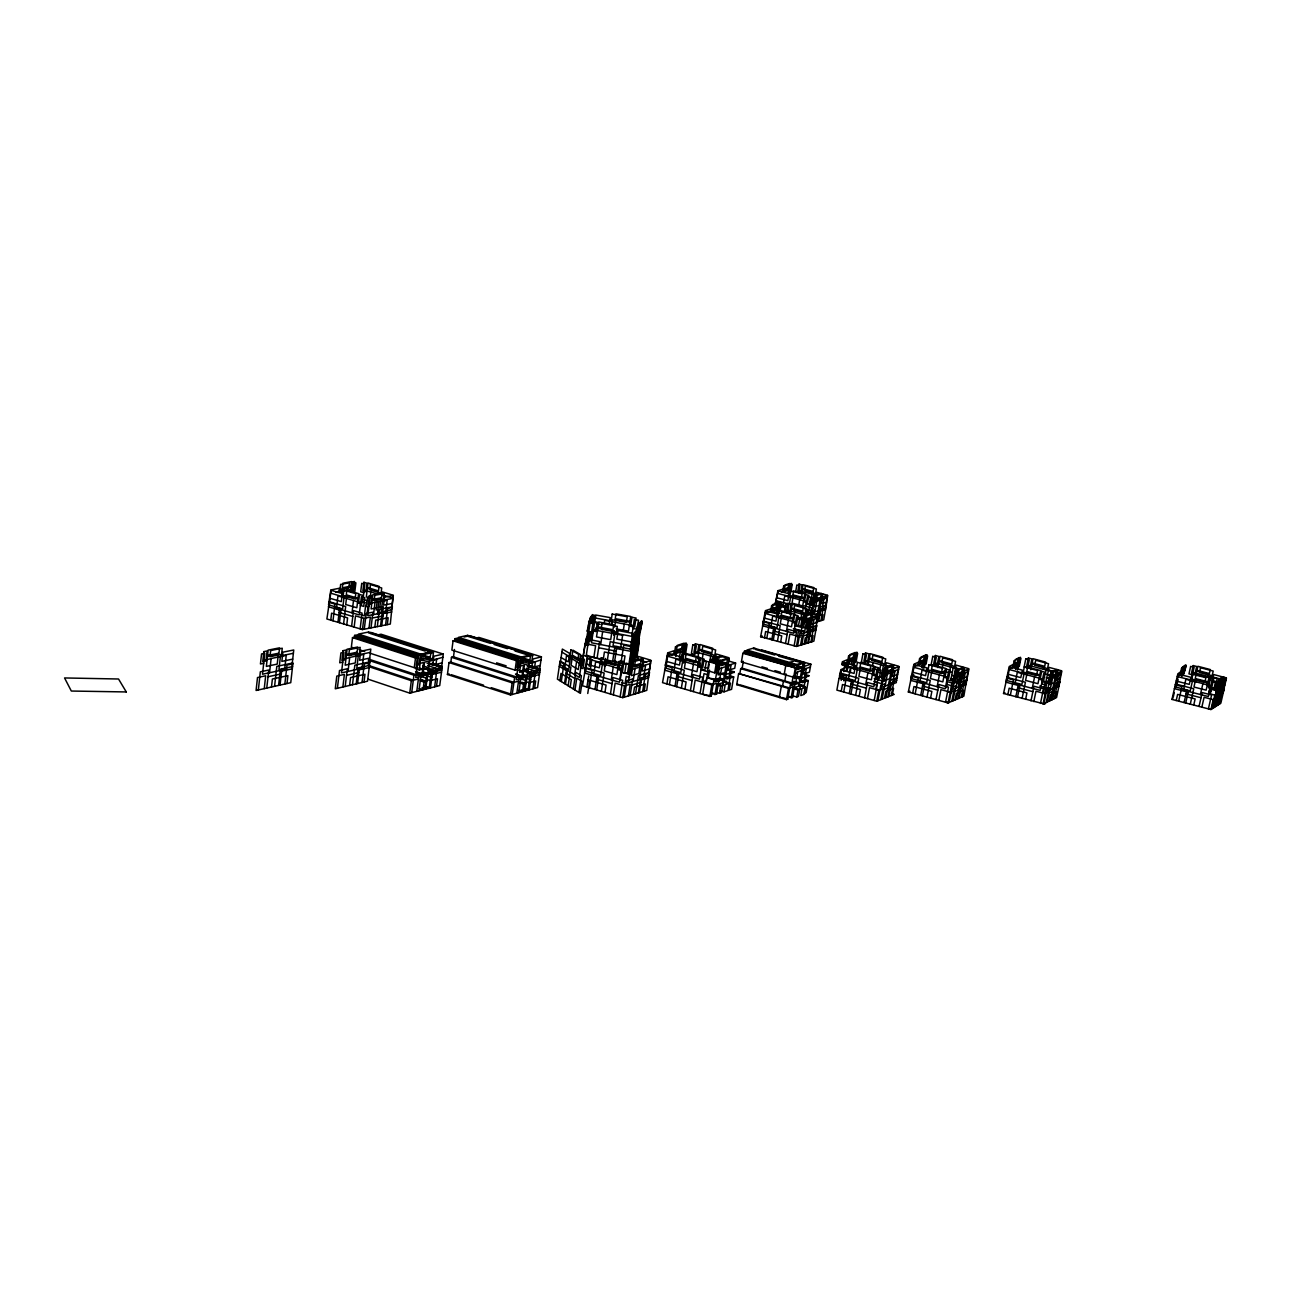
<?xml version="1.0" encoding="UTF-8"?>
<svg xmlns="http://www.w3.org/2000/svg" width="1291" height="1291" viewBox="0 0 1291 1291"><rect width="100%" height="100%" fill="white"/><g stroke="black" fill="none" stroke-linecap="round" stroke-linejoin="round"><path stroke-width="1.5" d="M258.361 689.959L260.33 671.82L268.754 670.029L266.769 688.071M264.252 688.636L265.672 675.774L257.49 677.549L256.086 690.475L290.749 682.681L292.976 662.945L276.807 666.366L274.58 686.312M269.545 672.789L271.126 658.523L286.215 655.408L284.633 669.545L262.509 674.225L264.8 653.278L261.54 653.94L260.443 663.994L263.703 663.316M271.497 687.006L272.385 679.018L287.893 675.613L287.005 683.536M278.598 685.408L280.163 671.433L292.315 668.819M280.05 685.085L281.874 668.883M284.859 684.004L286.989 665.075L292.879 663.816M291.863 666.737L293.751 649.986L282.89 652.181L281.858 661.379L292.718 659.12M329.479 601.493L326.881 618.986L362.464 629.556L390.318 624.037L393.174 595.216L382.346 591.907L381.991 594.764L392.819 598.088M329.286 605.027L331.012 590.294L342.293 593.553L341.34 601.606L330.06 598.314M330.77 620.132L331.593 613.177L347.586 617.905L346.763 624.892M332.997 620.793L334.95 604.172L329.399 602.251M338.936 591.73L339.355 588.26L330.835 589.955L328.543 604.817L342.648 608.949L344.051 597.071L330.674 593.182M340.517 591.423L335.612 591.827M337.952 622.278L339.63 608.061M339.452 622.714L340.905 610.465L328.317 606.77M343.584 623.94L345.665 606.512L328.915 601.606M337.387 688.297L339.501 670.513L347.327 668.754L345.197 686.457M350.523 589.567L351.475 581.563L342.873 583.242L342.228 588.696L350.829 586.985M342.873 687.006L344.374 674.386L336.79 676.113L335.273 688.797L367.515 681.196L369.888 661.831L354.847 665.172L352.475 684.746M352.023 612.886L353.508 600.428M351.604 626.329L353.492 610.611L362.061 613.112L360.157 628.878M348.021 671.465L349.716 657.458L363.755 654.424L362.061 668.302L341.469 672.869L343.939 652.326L340.905 652.956L339.727 662.816L342.761 662.154M417.477 663.961L423.577 662.541L421.834 676.016L415.734 677.501L418.332 657.345L355.396 637.044L352.508 637.625L351.362 647.13L355.17 648.372M354.154 627.087L355.509 615.888L363.82 618.341L370.372 617.082L369 628.265M420.35 655.102L417.558 655.731L416.315 665.414L419.107 664.768L420.35 655.102L357.462 634.865L354.589 635.43L354.363 637.254L417.316 657.571M349.603 685.424L350.555 677.581L364.982 674.257L364.03 682.019M363.174 597.798L364.82 584.242L361.738 583.306L360.705 591.778L363.788 592.73M363.82 618.341L362.464 629.556L360.867 629.088M365.692 604.93L364.369 615.855L360.625 614.677M356.219 683.859L357.881 670.142L369.194 667.576M357.575 683.536L359.511 667.641M364.272 629.201L366.192 613.451L372.938 612.192L371.017 627.862M366.999 614.677L367.935 606.98M369.048 597.572L369.258 595.909L371.953 595.49L370.888 604.22L368.306 604.688L369.371 595.942M364.11 590.068L370.872 592.133L370.162 597.975L366.354 596.797L368.032 582.983L379.07 586.34L378.392 591.762L367.37 588.389M362.029 682.487L364.304 663.897L369.791 662.686M429.903 658.265L431.162 652.068L368.548 632.041L368.435 632.945L370.92 632.445L433.469 652.439L432.695 658.329L422.673 660.637L423.19 654.618L433.469 652.439M373.535 614.629L375.052 602.219L387.187 600.025L385.654 612.321L367.87 615.629L369.984 597.41L367.483 597.911L366.418 606.625L369.032 606.141M368.79 665.543L370.807 649.099L360.705 651.261L359.608 660.282L369.71 658.055M378.118 607.69L378.747 601.558L377.069 601.977L376.084 610.03L378.005 609.594L377.472 613.919L382.459 612.805L383.233 606.56L378.005 607.658M374.826 627.103L375.681 620.164L388.155 617.744L387.3 624.634M377.311 626.619L379.441 609.271L392.464 606.851M380.538 625.974L382.039 613.806L391.819 611.95M381.716 625.732L383.459 611.644M385.573 624.973L387.623 608.497L391.657 607.383M391.496 610.127L393.319 595.538L384.573 597.104L383.572 605.092L392.319 603.494M367.951 679.147L409.731 693.138L411.329 680.696L418.397 678.969M370.42 653.343L414.266 667.657L415.508 657.99L418.332 657.345M411.7 692.638L413.943 675.193L421.221 673.45L418.962 690.798M420.64 659.427L421.06 654.214L430.92 651.987L430.791 652.907M415.476 668.706L419.285 669.948L421.302 654.295L431.162 652.068M416.799 691.347L418.897 675.064L426.966 673.127L424.852 689.329M418.978 674.628L422.77 675.871L424.545 662.138L436.665 659.33L436.003 664.316L432.227 663.106M421.076 679.55L426.74 681.422L424.061 682.084L423.061 689.765L419.285 688.523M422.77 675.871L434.873 672.95L435.503 668.173L428.241 669.9L425.74 689.104L421.963 687.845M419.285 669.948L428.677 667.721L430.032 657.28L422.447 654.844M431.63 660.508L442.878 657.264M441.506 672.208L430.984 674.757L429.225 688.216L425.449 686.973M427.063 663.251L432.727 665.091L433.889 656.231L443.297 654.085L441.167 670.223L435.519 668.399M432.517 672.304L430.484 687.909L424.836 686.037M434.631 686.86L437.036 668.625L442.135 667.415L428.967 663.154M436.487 686.392L437.488 678.776L430.226 680.567L426.45 679.324M434.728 664.139L442.248 666.576L439.731 685.569L409.731 693.138M528.89 665.462L540.235 669.028L537.556 687.554L510.461 694.961L447.428 674.483L449.01 662.557L450.833 662.138L513.931 682.374M518.046 666.543L523.565 665.139L521.693 678.275L516.19 679.728L518.966 660.088L455.691 640.239L453.076 640.82L451.85 650.083L515.093 670.142L517.626 669.496M450.833 662.138L451.479 657.313L453.48 656.845L516.578 676.984M520.838 657.91L518.304 658.523L516.981 667.963L519.498 667.318L520.838 657.91L457.595 638.109L454.997 638.69L454.755 640.449L518.062 660.314M453.48 656.845L454.464 649.486M521.709 658.588L529.762 660.863L530.601 654.924L467.665 635.35L467.536 636.221L490.338 643.321M510.461 694.961L512.172 682.842L518.546 681.164M515.093 670.142L516.416 660.718L518.966 660.088M518.788 692.686L521.193 675.774L514.625 677.485L512.22 694.477L491.242 687.667M467.665 635.35L458.483 637.351L521.709 657.119L519.547 672.369L528.019 670.19L529.471 660.008L520.741 662.041L521.451 657.038L530.601 654.924M516.836 693.219L519.079 677.355L526.357 675.451L524.098 691.234M522.774 661.541L523.355 657.426L532.667 655.279L531.844 661.024L522.79 663.284L523.033 661.621L520.741 662.041M518.724 676.92L522.532 678.13L524.436 664.752L535.378 661.993L534.668 666.85L530.875 665.672M522.177 682.326L525.986 683.536L523.565 684.182L522.5 691.669L518.692 690.443M522.532 678.13L533.473 675.258L534.135 670.61L527.583 672.304L524.904 691.008L521.112 689.797M530.214 655.731L530.343 654.844M530.827 663.138L541.01 659.959M539.428 674.531L529.939 677.033L528.051 690.152L524.259 688.942M527.922 666.414L531.714 667.608L532.957 658.991L541.445 656.861L539.17 672.595L535.394 671.401M531.376 674.644L529.197 689.846L525.405 688.619M532.941 688.813L535.507 671.046L540.106 669.851L526.873 665.688M534.619 688.361L535.684 680.938L529.116 682.697L525.324 681.487M560.068 664.558L562.343 649.066L569.621 653.359L568.363 661.847L561.101 657.506M559.907 680.696L560.972 673.386L571.3 679.679L570.202 687.054M561.327 681.567L563.909 664.074L559.971 661.702M564.522 683.536L566.733 668.577M565.474 684.133L567.394 671.223L559.293 666.317M568.153 685.779L570.88 667.382L560.084 660.911L557.405 679.147L580.401 693.364L582.193 681.454L576.77 678.162L574.995 690.023M574.656 674.677L576.609 661.525L566.539 655.554L564.619 668.609L579.352 677.436L582.241 658.152L584.403 659.427L583.016 668.673L580.853 667.382M573.333 688.991L575.818 672.369L581.402 675.726L578.901 692.428M633.058 681.47L635.091 668.464L645.532 665.543L643.499 678.437L628.184 682.826L631.154 663.752L628.911 664.365L583.29 655.521L585.065 643.676L586.743 641.256L586.146 645.177M593.021 632.735L587.195 631.121L589.229 621.003L588.518 625.732M588.938 625.102L589.906 618.663L586.356 640.175L591.036 632.509M586.517 645.355L587.97 635.753L586.243 638.222L583.29 655.521M587.776 638.157L590.197 622.73L588.567 621.923M586.211 656.086L589.826 631.622M591.617 622.44L594.328 618.115M588.454 645.016L589.003 641.369M589.454 638.383L592.311 632.251L590.939 641.32M592.036 621.859L592.94 614.677L590.584 617.937L589.842 622.891L591.633 620.39M585.678 667.382L582.467 685.763L622.746 697.64L646.759 690.378L650.68 660.169L638.319 656.425L637.754 660.04L632.784 658.539L632.057 663.267M590.439 633.381L589.309 640.933L590.729 638.851M587.502 655.295L584.694 670.9L600.654 675.548L602.558 663.09L587.405 658.717M592.327 623.924L592.795 620.761L591.133 623.117L592.504 614.597L590.197 617.808L589.471 622.698L591.665 619.599M585.533 671.142L587.857 655.683L600.638 659.346M590.277 639.497L591.423 631.961L589.842 634.236M593.198 621.455L591.778 630.718L595.958 631.525L597.394 622.262L593.166 621.487L592.924 623.214M593.521 623.456L594.78 615.097L592.585 618.179M594.602 623.408L595.861 615.065L610.191 617.614L609.158 624.392M589.245 666.301L590.649 657.054M586.872 687.054L588.761 675.903M590.39 668.851L591.778 659.62L589.6 658.362M587.76 693.493L589.551 681.616L588.05 680.696M589.374 687.796L592.02 670.352L585.565 668.189M593.828 657.571L595.619 645.726L585.065 643.676M597.087 658.2L599.621 641.562L588.712 639.448M600.67 644.612L602.671 631.428M604.188 623.505L604.672 620.358L633.365 625.651M594.99 689.459L597.249 674.564M601.041 657.652L599.347 667.802L586.598 664.107M596.684 689.959L598.637 677.113L584.387 672.95M602.219 657.748L601.638 661.508L615.145 665.381L615.807 661.073M603.284 659.394L604.414 652.003L625.005 655.989L623.86 663.396M604.059 665.688L604.462 663.09M605.527 658.458L605.011 661.75L618.26 665.559M601.364 691.347L604.156 673.047L585.194 667.544M605.544 665.672L606.012 662.573L600.718 664.284M611.789 625.07L612.386 621.1L595.409 618.066M607.351 660.185L610.175 641.692L631.783 645.855L635.817 641.111L632.961 659.427M614.677 627.039L615.936 618.792L629.976 621.294M613.661 635.188L614.355 630.686M604.963 692.396L606.076 685.069L587.97 679.76M612.66 661.218L614.661 648.211L630.928 651.358L633.978 647.727L631.961 660.637M611.256 679.873L613.257 666.818L595.635 661.75L593.666 674.757L619.422 682.181L622.375 663.09L628.911 664.365L637.383 654.021M614.597 661.589L616.904 646.501M610.449 694.009L612.983 677.517L622.698 680.341L620.132 696.882M613.338 694.865L615.161 683.117L624.57 685.86L630.218 684.214L628.394 695.93M623.343 630.218L624.328 623.86M618.922 661.363L616.872 674.596L604.269 670.949L605.786 660.992L618.421 664.623M620.003 662.251L618.825 669.819L622.569 670.9L623.989 661.718L620.245 660.653M620.987 662.832L623.731 645.145L631.654 646.678L633.155 644.919L630.395 662.541M620.148 680.341L621.439 671.933L630.089 674.596L631.299 666.785M629.734 672.885L624.715 673.305L626.135 664.155M622.746 697.64L624.57 685.86M630.298 649.083L632.735 633.365L618.147 630.573L616.84 639.126L631.396 641.934M627.491 673.515L631.783 645.855M631.444 649.05L633.881 633.348L636.592 630.234M624.311 697.172L626.877 680.647L632.703 678.969L630.121 695.413M629.863 663.203L631.009 655.812L634.849 651.197L633.72 658.507M630.621 662.235L632.864 661.621L630.492 662.186L629.201 671.401L631.428 670.771L632.864 661.621L631.493 669.577L630.056 669.964L631.154 663.752M631.606 661.073L633.946 646.081M636.721 643.741L638.755 630.75L635.075 635.011L633.026 648.13L638.416 641.692L642.111 621.923L639.949 631.832M634.849 657.103L637.415 640.707L639.4 638.351L636.85 654.666M635.462 656.361L637.286 644.709L639.19 642.418L636.818 657.813L633.074 656.683M635.462 659.346L646.678 662.089M633.397 694.413L634.543 687.135L645.29 683.956L644.161 691.169M635.543 693.767L638.399 675.596L649.599 672.369M638.335 692.928L640.336 680.179L648.76 677.727M639.335 692.621L641.659 677.84M642.66 691.621L645.387 674.338L649.486 673.16L648.663 672.918M648.582 675.839L651.003 660.54L643.483 662.638L642.16 671.013L649.68 668.883M665.817 664.687L662.525 682.649L709.856 696.43L711.276 695.962L713.971 679.792L719.232 678.162L716.537 694.251L711.389 693.67M665.688 668.367L668.109 653.246L680.857 656.829L679.518 665.091L666.802 661.492M666.914 683.923L668.06 676.791L686.118 681.955L684.956 689.12M673.692 654.263L674.257 650.696L667.705 652.875L665.252 665.623L672.175 667.592L669.432 684.633M674.886 653.859L667.237 655.844M675.806 656.474L676.855 649.986L683.133 647.888M675.015 686.247L677.372 671.691M676.71 686.731L678.743 674.176L664.542 670.126M683.665 663.074L684.149 660.04L682.745 660.524M681.374 688.087L684.295 670.207L665.381 664.849M693.412 664.123L691.314 676.871L673.805 671.885L675.855 659.185L701.529 666.576M690.427 690.685L693.057 674.564L702.756 677.323L700.077 693.477M693.315 691.524L695.204 680.034L711.777 684.908L716.892 683.294L714.972 694.768M699.835 665.866L700.255 663.316L697.027 662.348M702.336 658.491L703.111 653.843L715.682 657.555L716.263 654.021L728.624 657.652M716.408 662.719L711.002 661.121L708.953 661.718L707.484 670.658L714.681 672.821L716.715 672.191M711.276 695.962L702.675 694.219L704.579 682.713L706.016 682.277L706.774 677.63L715.521 679.308M709.179 664.139L708.452 668.512L704.757 667.415M719.781 661.17L717.764 661.767L716.263 670.739L718.28 670.126L719.781 661.17L712.584 659.023L710.55 659.62L710.276 661.331L717.473 663.477M708.339 677.146L709.517 670.045M712.858 660.121L713.487 656.264L719.313 657.99M709.856 696.43L711.777 684.908M714.681 672.821L716.166 663.864L718.199 663.251L717.183 669.384L725.929 666.576M716.989 670.513L715.085 681.922L728.947 677.646L731.061 665.026L727.414 666.124L725.494 677.63L727.317 677.049L726.978 679.05L733.691 676.936L731.594 689.346L729.237 690.104L730.432 683.036L726.075 684.44L726.559 681.519L723.008 680.438M726.236 664.736L728.318 664.107L729.237 658.636L721.992 660.782L721.185 665.607L726.688 663.961L727.624 658.313L720.507 660.411L718.086 674.919L724.88 672.821L726.494 663.138L721.136 661.557M715.908 679.534L719.49 680.615L721.621 667.883M715.94 692.202L719.507 693.283L720.701 686.15L725.171 684.73L723.977 691.831L720.41 690.75M723.977 691.831L727.898 690.556L730.738 673.628L734.127 671.853L724.429 674.854L721.443 692.654L719.507 693.283M735.612 663.058L728.802 665.123L727.914 670.368L734.724 668.286L735.612 663.058L728.495 660.96M787.558 696.93L792.545 697.511L795.321 681.809L790.56 683.439L787.784 699.189L786.493 699.641L736.725 684.65L738.613 673.547L789.753 687.974M795.127 675.274L795.498 676.694L793.658 677.307L741.421 661.912L742.874 653.294L744.778 652.73L787.542 665.204L785.703 665.801L784.17 674.515L786.025 673.902L784.815 680.841L783.395 681.309L782.604 685.844L781.313 686.279L779.344 697.495L780.635 697.043L739.904 684.779M739.937 673.127L740.695 668.641L742.164 668.189L795.514 684.133L797.693 671.788L801.582 670.513M744.374 651.293L794.368 665.849L796.192 665.268L746.279 650.729L744.374 651.293L744.1 652.939L796.386 668.189L742.874 653.294M742.164 668.189L743.326 661.347L741.421 661.912M801.905 668.706L803.793 668.092L804.745 662.767L753.637 648.066L753.492 648.873L755.138 648.389M817.655 618.066L811.168 619.89L809.279 630.508L816.138 628.507L816.638 625.651L813.879 641.127L796.466 646.42L760.609 636.737L763.626 620.987M763.546 624.182L765.821 610.933L777.198 613.935L775.939 621.165L764.579 618.147M764.53 637.786L765.611 631.541L781.749 635.866L780.652 642.143M770.017 612.095L770.549 608.965L765.418 610.627L762.803 623.989L777.021 627.781L778.876 617.098L765.369 613.532M766.773 638.399L769.355 623.44L763.514 621.681M775.084 605.059L776.165 600.557M771.776 639.739L773.987 626.974M776.391 613.483L778.247 602.752L773.051 604.398L772.066 611.434L779.796 613.467M783.04 591.94L782.249 591.698M784.073 591.617L784.573 588.777L789.204 587.373M777.456 641.288L780.184 625.602L763.288 621.1M788.107 593.682L789.882 583.484L785.025 584.936L784.202 589.616L789.075 588.131M785.364 609.901L784.928 612.354L780.167 611.111L781.604 602.832L776.052 601.203M788.575 598.04L790.85 584.952L792.206 584.549L790.947 591.827L789.592 592.246M789.366 604.172L790.657 596.765L777.827 593.44M786.429 631.364L788.381 620.18L772.696 616.033L770.775 627.184L793.691 633.236L796.563 616.888L799.904 617.76L798.532 625.602L795.191 624.715M790.77 611.321L791.254 608.545M790.302 614.694L792.158 603.994L803.454 607.093L802.599 611.982L791.318 608.868M785.525 643.467L787.994 629.33L796.644 631.622L794.143 645.79M795.595 592.246L796.854 584.968L799.871 585.775L798.596 593.053M788.107 644.161L789.866 634.091L798.241 636.334L802.324 635.124L800.549 645.177M794.207 615.775L794.853 612.128M786.881 665.43L787.187 663.768L789.011 663.171M798.774 604.882L799.694 599.637M801.856 591.536L803.067 584.694L813.814 587.583L812.991 592.23L802.244 589.341M794.998 632.558L795.546 629.475L802.647 631.477M786.493 699.641L788.478 688.41L793.094 686.828L791.125 698.011M798.613 630.331L797.531 636.495L800.21 637.254M800.727 619.422L802.195 611.03L791.448 608.077M804.696 597.555L805.6 592.408L799 590.762M796.466 646.42L798.241 636.334M797.596 646.065L800.097 631.912L804.309 630.702L801.808 644.79M794.368 665.849L794.062 667.512L789.35 665.736M803.244 617.663L803.389 616.146L805.116 615.726L803.728 623.569L802.114 624.021L803.502 616.178L805.116 615.726M803.147 663.267L796.014 661.202L796.16 660.379L789.689 662.444M806.407 621.875L802.76 622.843L804.164 614.129L806.213 614.694M803.131 617.647L800.936 633.849L812.023 630.67L813.992 619.599L806.423 621.729L804.454 632.88M793.658 677.307L795.208 668.577M794.643 673.999L797.66 671.949M804.745 662.767L798.177 664.881L797.354 669.593L802.324 667.963L803.309 662.444L796.854 664.526L794.352 678.663L800.501 676.597L802.179 667.157L796.837 665.607M805.406 619.26L806.665 612.128L817.736 615.178L816.461 622.327M808.489 613.612L810.732 600.896L813.185 601.574M811.2 599.314L812.604 591.343L802.373 588.583M807.876 626.587L808.86 621.116L807.779 621.487L806.504 628.717L807.65 628.314L806.956 632.203L809.925 631.121L810.926 625.506L807.763 626.571M804.18 644.08L805.294 637.819L813.088 635.495L811.991 641.708M810.135 614.629L810.813 610.756L814.766 609.691L813.879 614.677L820.14 612.951M805.745 643.596L808.505 628.007L816.638 625.651M813.33 602.155L814.234 597.055L811.587 612.612L821.996 609.82L823.868 599.298L813.443 602.187M791.577 695.462L796.757 697.011L797.983 690.056L802.018 688.652L800.791 695.575L804.341 694.316L805.568 687.409L804.051 686.957L805.762 677.355L808.828 675.613L805.358 674.596M794.288 687.667L798.726 686.134L800.065 678.582L808.828 675.613M805.568 687.409L802.841 688.361L803.357 685.505L800.242 686.586L798.516 696.382L796.757 697.011M807.763 642.983L809.699 632.041L815.815 630.25M808.489 642.773L810.748 630.073M814.895 611.773L816.783 601.17M810.909 642.03L813.556 627.2L815.783 626.135M795.498 676.694L793.19 676.016L791.512 685.505L804.051 681.277L806.246 668.964L802.937 670.061M816.412 620.051L818.704 607.206L826.337 605.14L823.706 619.858L816.057 622.036M815.767 628.604L818.107 615.484L812.652 617.001L811.377 624.199L816.832 622.633M817.961 621.504L819.817 611.079L825.562 609.513M810.877 664.187L809.457 672.143L803.292 674.192L804.713 666.188L810.877 664.187L761.561 649.906M818.639 621.294L820.802 609.239M804.793 679.534L808.327 680.583L806.165 692.67L804.035 693.428L805.261 686.538L804.051 686.957M820.915 620.648L823.432 606.544L825.53 605.608M821.931 620.374L822.98 614.468L817.122 616.097M826.692 599.089L826.337 605.14M826.95 597.636L827.386 595.183L816.864 592.359L816.332 595.312L805.6 592.408M825.514 607.948L827.757 595.458L822.625 596.797L821.399 603.639L826.53 602.268M844.104 676L839.037 678.195L836.875 690.12L876.767 701.207L894.211 694.38L891.355 693.541M840.215 676.516L841.409 669.981L854.061 673.434L855.513 665.575L842.845 662.138L842.329 664.962L857.337 669.045L855.207 680.631L839.392 676.29L840.925 669.609L846.041 667.431L847.461 659.653L842.345 661.767L841.829 664.591L847.897 662.057L846.363 670.416M841.216 680.389L842.184 675.08M841.232 691.33L842.474 684.553L860.419 689.507L859.16 696.317M844.346 678.033L843.846 680.809L845.702 679.986L846.218 677.226L843.668 678.34M843.717 692.024L846.686 675.806L839.812 673.918M851.302 664.833L852.028 660.863M852.738 665.978L855.223 652.455L850.059 654.569L849.075 659.911L854.255 657.748M849.284 693.574L851.834 679.712M850.963 694.042L853.157 682.084L839.037 678.195M855.61 695.333L858.741 678.308L840.296 673.031M868.052 665.252L870.199 653.666L882.786 657.216L881.785 662.509L869.214 658.959M864.599 697.818L867.439 682.487L877.073 685.118L874.185 700.497M872.409 666.495L873.136 662.541M867.471 698.625L869.505 687.7L878.832 690.265L882.915 688.7L880.865 699.609M876.767 701.207L878.832 690.265M881.382 676.274L883.528 664.881L894.615 668.044M877.912 700.771L880.785 685.408L885.013 683.827L882.124 699.109M886.062 697.576L889.257 680.647L897.39 677.614L896.567 677.372L898.681 666.237L886.336 662.751L881.575 687.425L892.662 683.278L894.937 671.288L883.802 675.5L884.9 669.69L883.27 670.271L881.672 678.776L883.302 678.178M886.239 667.705L884.642 676.21L883.028 676.807L884.625 668.27L886.239 667.705L884.625 668.27L884.319 669.9M885.093 686.15L887.369 674.047M884.513 698.173L885.787 691.395L893.582 688.393L892.307 695.123M888.079 696.769L890.322 684.908L896.438 682.584M888.821 696.495L891.419 682.729M891.242 695.542L894.276 679.453L897.245 678.34L896.422 678.114M896.438 680.841L899.133 666.608L893.679 668.577L892.21 676.387L897.665 674.354M954.63 672.724L956.131 665.139L968.46 668.577L963.861 696.172L948.11 702.901L908.331 692.008L911.801 675.258M911.753 678.679L914.448 664.591L927.067 667.963L925.582 675.661L912.979 672.272M912.672 693.202L913.947 686.554L931.86 691.427L930.553 698.092M918.692 665.059L913.383 666.995M919.676 664.591L920.289 661.428L924.695 659.394M915.158 693.88L918.224 677.985L911.365 676.129L913.867 674.935M921.726 667.189L922.484 663.3L917.853 665.446L918.498 662.122L913.915 664.22L910.913 678.453L926.696 682.729L928.891 671.368L913.915 667.35M922.968 668.302L925.534 655.053L920.903 657.151L919.902 662.38L924.534 660.25M924.162 667.947L926.357 656.554L927.648 655.973L926.083 664.09L924.792 664.704M920.709 695.397L923.323 681.809M922.387 695.865L924.646 684.149L910.558 680.325M927.019 697.124L930.246 680.454L911.511 675.403M937.815 667.592L940.026 656.231L952.597 659.717L951.58 664.913L939.025 661.412M952.306 672.401L948.595 671.401L945.19 688.813L937.137 686.634L939.445 674.79M935.975 699.577L938.912 684.537L948.498 687.135L945.545 702.191M942.172 668.819L942.93 664.93L958.325 669.238M938.831 700.368L940.929 689.652L950.224 692.17L953.92 690.637L951.806 701.32M946.287 687.683L947.449 681.713L953.565 683.455M949.401 672.821L951.144 663.913L939.186 660.572M955.647 672.208L955.824 670.578L957.422 670.045L955.776 678.388L954.307 678.969L955.953 670.626L957.422 670.045L955.986 677.323M954.92 677.662L956.05 671.966L952.742 689.378L962.763 685.295L965.087 673.531L955.05 677.71M952.952 700.835L955.905 685.844L952.112 687.409L949.143 702.465L946.335 702.417M955.921 688.119L958.261 676.274M959.197 681.261L960.472 675.467L958.019 683.649L959.035 683.117L958.212 687.264L960.811 685.908M955.098 699.916L956.405 693.267L963.457 690.314L962.15 696.898M956.502 699.319L959.778 682.729L967.12 679.728M958.325 698.528L960.633 686.893L966.152 684.601M958.987 698.253L961.65 684.763M961.166 697.318L964.296 681.551L966.975 680.454L966.152 680.228M966.184 682.891L968.96 668.948L964.038 670.9L962.521 678.55L967.443 676.549M1044.887 704.111L1003.527 693.493L1007.061 677.226M1007.028 680.551L1009.804 666.866L1022.343 670.142L1020.81 677.63L1008.287 674.322M1012.434 667.689L1013.096 664.462L1009.239 666.511L1006.205 680.341L1021.875 684.488L1024.134 673.45L1009.255 669.561M1013.161 667.302L1008.691 669.206M1007.851 694.655L1009.159 688.2L1026.942 692.928L1025.603 699.415M1013.984 666.85L1015.291 659.62L1019.196 657.571L1016.937 668.625M1010.32 695.316L1013.467 679.873L1006.657 678.065L1008.771 676.904M1015.581 669.367L1016.356 665.575L1018.712 664.445M1017.566 670.077L1019.825 659.023L1020.907 658.458L1019.293 666.35L1018.212 666.931M1015.823 696.785L1018.518 683.601M1017.486 697.237L1019.825 685.86L1005.834 682.148M1022.085 698.463L1025.409 682.277L1006.802 677.355M1030.783 669.739L1033.058 658.717L1045.581 662.105L1044.532 667.157L1032.009 663.735M1042.063 681.6L1045.742 682.568L1047.421 674.467L1043.741 673.499L1040.223 690.395L1032.235 688.281L1034.607 676.791M1030.976 700.852L1033.994 686.263L1043.531 688.781L1040.481 703.401M1033.817 701.61L1035.979 691.218L1045.21 693.67L1048.373 692.17L1046.21 702.546M1043.467 669.238L1044.096 666.172L1032.187 662.928M1045.355 673.644L1046.226 669.416L1060.782 673.386M1042.902 693.703L1045.226 682.503L1050.438 683.94M1044.516 694.155L1047.227 681.164M1045.21 693.67L1043.031 704.095L1056.571 697.527L1059.927 681.551L1059.104 681.325L1061.331 670.723L1049.05 667.382L1047.517 674.741L1056.571 677.226M1043.919 703.66L1046.969 689.039L1050.228 687.522L1047.195 702.078M1050.826 672.74L1049.147 680.857L1050.39 680.276C1053.343 676.339 1050.019 671.514 1052.084 672.175M1052.536 678.372L1049.68 679.582L1050.842 674.047L1047.437 690.959L1056.038 686.973L1058.442 675.548L1052.568 678.211L1050.164 689.733M1051.762 675.903L1052.633 671.74L1028.185 665.22M1049.034 701.174L1050.39 694.719L1056.441 691.831L1055.102 698.237M1050.245 700.593L1053.617 684.488L1059.927 681.551M1051.81 699.835L1054.182 688.523L1058.927 686.296M1052.375 699.544L1055.134 686.457M1054.263 698.641L1057.474 683.326L1059.782 682.261L1058.959 682.035M1059.023 684.633L1061.88 671.078L1057.636 672.982L1056.086 680.405L1060.314 678.453M1219.14 704.273L1222.496 689.733L1224.336 688.022L1220.834 703.192L1210.926 709.517L1171.954 699.415L1177.86 673.821L1180.555 671.82L1179.861 674.886M1173.245 697.14L1174.277 692.557M1175.585 687.135L1178.505 674.16L1190.867 677.291L1189.269 684.375L1176.908 681.228M1177.344 682.632L1178.037 679.55L1176.279 680.89M1180.361 674.515L1177.295 676.371M1180.942 674.08L1181.604 671.142L1184.202 669.222M1176.23 700.529L1177.602 694.397L1195.143 698.915L1193.739 705.064M1181.781 676.436L1182.604 672.837L1178.941 675.58M1182.734 675.726L1185.106 665.22L1182.378 667.205L1181.297 672.03L1184.025 670.013M1178.667 701.158L1181.959 686.505L1175.246 684.779L1176.73 683.665M1184.089 702.562L1186.929 690.04M1185.735 702.982L1188.172 692.202L1174.374 688.652L1175.859 687.522M1196.273 673.337L1197.87 666.285L1210.28 669.545L1209.183 674.322L1196.789 671.062M1190.27 704.16L1193.755 688.797L1175.585 683.972M1200.404 694.574L1202.905 683.617L1185.88 679.276L1183.411 690.201L1208.311 696.527L1211.975 680.502L1215.606 681.422L1213.847 689.104L1210.216 688.184M1199.032 706.435L1202.195 692.589L1211.587 694.994L1208.408 708.872M1208.102 676.306L1208.763 673.402L1196.967 670.287M1201.84 707.161L1204.1 697.301L1213.201 699.641L1215.509 698.189L1213.25 708.033M1208.505 686.78L1210.861 676.484L1225.256 680.276M1212.378 680.228L1213.685 674.548L1225.853 677.759L1224.578 683.262M1210.28 693.913L1211.716 687.635L1217.058 689.055M1213.201 699.641L1210.926 709.517L1209.974 709.082M1214.912 698.383L1216.671 690.766L1209.715 688.91L1208.666 693.493L1215.606 695.349M1213.96 707.581L1217.139 693.767L1214.75 695.252L1211.571 709.114L1209.183 709.066M1216.929 695.865L1219.446 684.94L1223.723 682.358L1221.221 693.202L1214.944 697.043L1218.623 681.051L1215.944 689.265L1216.864 688.716M1215.315 706.71L1216.719 700.593L1221.157 697.802L1219.753 703.869M1221.173 688.264C1215.799 694.929 1225.078 672.417 1218.72 691.734L1218.301 695.026M1216.203 706.145L1219.721 690.863L1224.336 688.022M1217.348 705.419L1219.817 694.687L1223.287 692.525M1220.753 690.104L1218.414 695.058M1217.768 705.144L1220.624 692.718M1223.481 690.943L1226.45 678.082L1223.368 679.937M587.55 643.499L588.18 642.579M587.034 641.901L589.761 637.948M587.97 632.703L588.777 631.541M587.195 631.121L587.857 630.186M591.423 621.229L592.085 620.277M633.219 650.696L636.463 646.807M632.542 641.901L635.269 638.722L637.464 626.07L640.255 622.875L639.368 628.491L636.576 631.719M638.722 630.928L640.384 628.991M639.723 630.702L641.901 620.745L641.143 621.616M633.397 636.431L636.608 632.719L634.656 645.226L631.251 649.276L613.031 645.758L614.968 633.139L632.251 636.463M637.367 630.234L640.094 627.087M637.641 629.137L640.239 626.151M593.457 629.847L622.633 635.269L620.6 648.453L591.504 642.773L594.441 623.505L590.197 622.73M1171.954 699.415L1172.906 698.673M1174.939 686.796L1190.221 690.895L1192.594 680.422L1177.925 676.71M1182.572 672.982L1184.234 671.74M1184.299 672.482L1183.54 673.063L1185.993 664.962L1183.702 674.096L1186.155 666.027L1185.396 666.592M1215.961 698.915L1219.753 696.543M1224.836 685.101L1221.738 686.99L1223.787 676.92L1220.511 678.872L1219.43 683.585L1222.706 681.616M1225.869 680.615L1222.19 682.826L1219.801 693.235L1223.69 690.814L1222.884 690.604M1219.414 685.085L1218.01 685.941M1218.817 683.455L1222.044 681.519M1219.011 682.665L1222.077 680.825M1003.527 693.493L1004.882 692.718M1011.111 668.399L1016.356 665.575M1014.613 663.768L1018.341 661.799M1014.258 664.687L1018.163 662.606M959.326 681.309L961.989 679.921M908.331 692.008L909.929 691.218M1049.099 692.944L1054.279 690.491M922.452 663.445L925.276 662.138M1049.276 682.164L1048.018 682.745L1049.696 674.644L1050.955 674.08M1061.315 673.741L1056.296 676.016L1053.989 686.99L1059.298 684.488L1058.491 684.278M1049.68 679.582L1050.616 679.26M1051.503 676.629L1055.925 674.628L1056.99 669.529L1052.585 671.498L1049.841 684.617L1054.053 682.665L1055.893 673.902L1051.681 675.806M850.366 672.498L850.947 666.737L847.816 668.076L849.494 658.943L854.416 656.893M854.577 668.431L853.464 668.916L856.207 654.004L857.66 653.407L856.127 661.686L854.69 662.299M847.558 669.916L843.652 671.578L845.072 663.784L855.175 659.685M954.807 691.427L960.843 688.91M966.507 682.761L960.343 685.311L962.57 674.015L968.411 671.675M954.533 680.325L953.065 680.922L954.695 672.579L956.163 671.998M957.099 673.773L962.005 671.836M956.938 674.628L962.085 672.595M883.932 689.523L890.612 686.973M896.793 680.696L889.951 683.278L892.129 671.772L898.601 669.4M883.69 675.467L884.851 675.128M885.997 671.498L891.435 669.529L889.693 678.727L884.254 680.76L886.852 666.979L892.549 664.946L891.532 670.303L885.836 672.385M760.609 636.737L762.4 636.108M665.301 667.98L680.777 672.659L685.279 644.871L687.119 644.274L685.715 652.972L683.875 653.585M808.327 680.583L802.26 682.665L802.599 680.712L800.953 681.277L803.05 669.464L810.361 667.044M671.433 655.021L680.309 652.036L679.308 658.216L681.583 657.426L683.891 643.225L677.291 645.403L676.387 651.003L682.987 648.792M680.276 652.197L684.311 650.842M797.515 668.69L802.179 667.157M764.966 613.225L771.05 611.256L778.667 613.822M768.242 612.676L778.392 609.513M772.196 609.32L777.408 607.641M800.694 663.122L803.793 662.138M736.725 684.65L738.049 684.214M772.583 608.448L777.537 606.851M796.014 661.202L797.612 660.702M718.232 684.149L726.559 681.519M789.979 589.939L782.152 592.214L782.669 589.245L777.86 590.697L775.375 603.381L778.263 590.971L789.075 593.763L787.881 600.638L777.069 597.846M721.346 664.687L726.494 663.138M803.373 635.947L810.054 633.978M725.574 659.039L728.995 658.023M753.637 648.066L746.956 650.019L796.854 664.526M631.735 685.101L640.949 682.39M714.811 658.652L722.089 656.522M649.083 675.693L639.642 678.42L641.595 666.043L650.535 663.558M802.437 625.328L800.807 625.796L802.195 617.953L803.825 617.518M635.059 668.641L630.056 669.964M802.76 622.843L803.906 622.585M804.971 619.26L810.409 617.76L808.908 626.232L803.47 627.797L805.713 615.097L811.41 613.532L810.538 618.486L804.826 620.067M632.88 665.72L640.384 663.639L638.835 673.531L631.331 675.661L633.639 660.847L641.53 658.7L640.61 664.462L632.735 666.656M825.853 607.851L819.43 609.61L821.221 599.508L827.305 597.911M526.421 680.454L519.902 678.856M530.698 679.324L525.776 678.42M813.023 604.527L811.506 604.93L812.83 597.475L813.798 597.233M815.283 599.557L820.64 598.169L821.463 593.457L816.122 594.828L813.976 606.899L819.075 605.527L820.511 597.459L815.428 598.798M539.735 672.45L529.1 675.225L529.584 671.788L525.792 670.594M540.235 669.028L528.326 665.607M531.714 667.608L540.203 665.446M520.854 663.09L522.887 662.59M447.428 674.483L449.252 674.031M427.16 678.259L420.592 676.613M431.888 677.113L426.853 676.177M441.78 670.077L430 672.901L430.468 669.384L426.675 668.141M442.248 666.576L434.099 664.284M414.266 667.657L417.09 666.995M432.727 665.091L442.135 662.88M420.382 659.346L430.032 657.28M420.511 660.427L422.77 659.911M346.537 675.354L358.914 672.53M369.452 665.398L356.8 668.238L358.414 654.924L370.42 652.326M475.411 638.222L478.913 637.431L541.445 656.861M464.002 636.996L469.795 635.721L532.667 655.279M343.132 659.055L349.7 657.635M268.012 676.758L281.309 673.87M346.343 655.473L356.945 653.198L357.704 646.985L347.101 649.212L345.181 665.188L355.283 662.945L356.574 652.294L346.472 654.456M292.573 666.592L278.953 669.496L280.47 655.925L293.38 653.278M346.843 596.022L341.631 597.104L342.744 587.728L350.942 586.098M264.042 660.153L271.11 658.7M377.198 635.011L381.055 634.22L443.297 654.085M267.576 655.457L278.436 653.262L277.226 664.107L266.366 666.398L268.157 650.115L279.566 647.84L278.856 654.166L267.463 656.49M335.999 592.327L352.814 589.099M368.548 632.041L358.43 634.075L421.302 654.295M372.228 618.034L382.911 615.985M392.964 598.411L382.572 600.283L381.119 612.079L391.351 609.788M371.033 603.107L369.258 603.381L375.036 602.381M372.276 599.444L380.99 597.878L379.828 607.319L371.114 608.932L372.841 594.796L381.991 593.198L381.313 598.701L372.163 600.331M629.847 622.214L615.097 619.599L615.985 613.854L630.734 616.485L628.459 631.121L616.227 628.943M632.929 628.475L637.076 629.217L638.48 620.213L634.333 619.47L631.815 635.656L634.978 636.221M596.474 623.747L600.218 624.408M595.651 628.152L599.072 628.765M598.023 626.877L612.257 629.605L610.708 639.674L596.507 636.931L598.766 621.955L613.725 624.828L612.822 630.702L597.878 627.829M598.669 647.759L616.194 651.148M1208.053 681.777L1195.853 678.695L1193.949 687.038L1206.133 690.152L1208.989 677.694L1196.16 674.451L1195.063 679.324L1207.86 682.568M1202.873 683.762L1210.78 685.763M1186.058 693.896L1201.017 697.753M804.099 597.765L793.432 595.022L792.012 603.123L802.679 605.899L804.809 593.812L793.594 590.923L792.771 595.651L803.97 598.54M806.585 601.574L784.799 595.78L782.959 606.383L785.832 607.141M806.165 603.914L809.344 604.737L810.651 597.281L807.488 596.474L805.116 609.836L807.537 610.465L806.859 614.338L801.114 612.838M775.843 600.654L791.899 604.834M781.249 604.914L786.009 606.157M776.553 605.447L785.719 607.835M1039.771 674.854L1027.394 671.61L1025.587 680.422L1037.948 683.681L1040.675 670.545L1027.668 667.157L1026.603 672.288L1039.594 675.693M1042.579 679.05L1017.324 672.256L1014.968 683.778L1032.219 688.345M1192.965 672.466L1217.187 678.695L1214.718 689.475L1208.473 687.813M1192.432 674.822L1188.963 673.902L1190.657 666.414L1194.127 667.318L1191.077 680.793L1195.853 682.051M799.081 618.534L806.81 620.568M797.903 618.889L801.759 619.89M793.013 618.228L781.781 615.274L780.297 623.811L791.512 626.78L793.739 614.064L781.943 610.966L781.087 615.936L792.868 619.051M788.349 620.325L795.627 622.246M1213.475 681.906L1216.283 682.649M1206.31 683.246L1209.134 683.988M796.047 625.231L799.92 626.264M794.885 625.635L802.631 627.7M1017.695 687.667L1032.881 691.702M793.368 628.588L803.002 631.154M1209.247 691.008L1210.845 691.427M944.625 672.789L932.167 669.464L930.408 678.533L942.85 681.89L945.496 668.351L932.392 664.865L931.376 670.158L944.463 673.66M762.497 625.748L775.197 629.137L773.277 640.158L769.936 638.19M947.481 677.113L922.048 670.142L919.757 681.987L937.121 686.699M773.309 630.912L787.074 634.591M946.965 679.744L950.676 680.728L953.307 667.237L966.152 670.836M816.428 594.796L814.476 594.263L812.733 603.268L814.25 602.865L815.573 595.425L814.056 595.813M821.689 596.216L825.191 597.168M873.103 670.497L860.613 667.108L858.902 676.355L871.377 679.776L873.959 665.962L860.823 662.412L859.822 667.818L872.942 671.368M922.516 685.989L937.815 690.152M867.907 672.708L875.992 674.903M806.923 603.704L813.572 605.511M875.492 677.581L879.219 678.582L880.801 670.077L877.089 669.077L873.765 686.828L865.68 684.617M804.083 605.769L813.443 608.335M806.262 608.9L813.007 610.756M1046.21 677.775L1049.47 678.679M1023.715 673.256L1026.377 673.983M811.749 616.227L815.428 617.243M787.897 610.353L806.117 615.242M1042.434 680.938L1050.261 683.1M1041.789 683.891L1046.388 685.166M851.043 683.972L866.374 688.2M1039.755 686.086L1049.438 688.781M935.2 662.945L942.898 665.091M960.504 674.37L963.732 675.274M698.576 661.96L685.989 658.426L684.408 668.157L696.979 671.707L699.351 657.2L686.134 653.504L685.214 659.168L698.415 662.88M943.705 671.207L947.497 672.272M951.709 675.387L954.985 676.306M951.112 678.404L954.388 679.324L953.032 686.15L946.932 684.408M667.641 656.215L682.745 660.476M701.061 669.4L704.805 670.449L706.29 661.508L702.53 660.459L699.464 679.131L691.33 676.807M951.112 679.534L954.162 680.405M954.017 681.18L952.387 680.712L948.11 702.901L947.271 702.433M869.376 658.087L881.35 661.492L879.655 670.562L872.054 668.399M865.406 660.508L888.547 666.914M947.142 691.379L951.741 692.702M676.645 676.177L692.073 680.583M879.106 672.369L886.869 674.596M882.915 677.856L878.332 676.549L875.976 689.071L880.462 690.378L882.673 678.63L884.303 679.098M613.225 666.995L621.407 669.351M874.297 678.646L883.867 681.406M873.813 681.406L881.721 683.697M755.429 649.438L774.761 655.037M778.618 656.167L792.158 660.088M620.955 672.224L624.715 673.305M357.994 598.249L346.843 595.022L345.714 604.511L356.849 607.754L358.543 593.602L346.843 590.229L346.182 595.764L357.881 599.153M796.983 666.398L802.324 667.963M796.676 666.495L802.018 668.06M360.705 602.687L337.952 595.926L336.499 608.319L359.221 614.919L361.432 596.716L364.756 597.685L363.691 606.399L360.383 605.431M801.889 672.45L805.439 673.482M805.213 675.338L808.699 676.371M596.555 679.147L612.031 683.665M797.967 677.033L801.517 678.082M761.884 666.802L767.451 668.448M774.89 670.626L780.458 672.272M796.499 677.533L800.065 678.582M699.302 649.179L711.276 652.713L709.695 662.251L702.094 659.975M729.237 658.636L720.475 656.199L713.31 658.281L720.507 660.411M699.157 650.083L711.728 653.779L712.648 648.227L700.061 644.532L697.737 658.684L700.642 659.556M799.048 679.663L804.051 681.277M339.113 612.434L352.782 616.469M695.365 651.729L703.079 654.004M793.965 681.325L799.29 682.907M798.177 683.972L803.357 685.505M799.081 684.779L802.534 685.795M721.314 662.364L726.688 663.961M790.14 682.616L795.498 684.198M720.975 662.477L726.349 664.058M791.302 683.294L794.869 684.359M710.55 659.62L717.764 661.767M725.235 664.058L728.802 665.123M740.695 668.641L790.56 683.439M798.726 686.134L800.242 686.586M725.122 664.671L728.689 665.736M708.953 661.718L716.166 663.864M792.835 687.393L799.742 689.442M726.72 668.593L730.286 669.642M792.803 688.506L797.983 690.056M730.577 670.787L734.127 671.853M738.613 673.547L788.478 688.41M730.448 671.562L733.998 672.627M722.476 673.289L726.042 674.354M730.141 675.887L733.691 676.936M719.071 673.24L724.429 674.854M716.989 673.079L720.572 674.16M725.381 676.581L728.947 677.646M701.013 669.706L707.92 671.772L706.274 681.664L702.853 680.631L704.015 673.628L707.436 674.66M788.979 696.43L792.545 697.511M720.12 678.211L723.686 679.292M782.427 697.576L787.784 699.189M722.089 680.728L725.655 681.809M715.924 679.453L719.507 680.535M723.767 681.858L729.092 683.472M715.214 679.679L718.797 680.76M706.774 677.63L713.971 679.792M717.296 683.907L722.637 685.537M717.134 685.069L720.701 686.15M706.016 682.277L713.197 684.456M626.103 663.106L629.911 664.268M367.483 587.518L377.973 590.729L377.569 594.021L370.904 591.972M711.18 692.605L716.537 694.251M617.534 664.445L620.761 665.43M617.13 667.044L620.358 668.044M381.91 595.361L385.654 596.507M381.361 599.831L385.105 600.977M629.621 677.533L626.2 676.484L625.086 683.649L621.616 682.568M362.981 599.492L366.757 600.67M362.674 601.977L366.45 603.155M494.13 644.499L507.428 648.647M515.028 651.003L530.472 655.812M521.854 657.619L529.471 660.008M522.129 658.475L529.762 660.863M528.697 660.911L532.505 662.089M525.421 660.476L532.408 662.735M454.997 638.69L518.304 658.523M453.076 640.82L516.416 660.718M528.213 666.43L539.557 669.997M526.55 668.222L535.507 671.046M524.211 668.98L528.019 670.19M529.439 671.853L535.12 673.66M521.871 670.497L527.583 672.304M527.954 672.24L533.635 674.047M496.583 662.832L506.153 665.849M518.837 670.352L522.645 671.562M529.149 673.95L534.829 675.742M522.548 674.241L526.357 675.451M526.131 675.822L529.939 677.033M523.113 675.774L526.922 676.984M522.306 675.984L526.115 677.194M515.48 673.95L521.193 675.774M516.206 674.79L521.935 676.613M517.885 677.065L521.693 678.275M451.479 657.313L514.625 677.485M370.323 633.542L425.126 651.084M519.466 681.922L525.179 683.746M519.757 682.955L523.565 684.182M449.01 662.557L512.172 682.842M422.786 655.731L430.371 658.168M422.318 655.828L433.469 659.427M426.014 657.764L433.389 660.088M354.589 635.43L417.558 655.731M352.508 637.625L415.508 657.99M428.354 663.3L441.522 667.56M427.611 665.575L439.908 669.464M451.156 674.66L483.609 685.182M422.996 665.882L428.677 667.721M431.033 669.464L436.681 671.304M429.387 669.851L435.035 671.691M422.56 668.06L428.241 669.9M418.93 667.899L422.722 669.141M428.87 670.997L434.518 672.837M358.995 649.615L364.707 651.487M428.58 672.321L432.356 673.547M428.467 673.224L432.243 674.451M423.174 671.885L426.966 673.127M427.208 673.531L430.984 674.757M421.947 672.837L427.611 674.693M422.948 673.676L426.724 674.919M415.524 671.578L421.221 673.45M416.364 672.433L422.06 674.305M418.042 674.773L421.834 676.016M355.235 654.698L359.043 655.941M368.548 659.072L416.089 674.677M417.058 675.015L420.85 676.258M368.258 660.185L413.943 675.193M420.172 679.776L425.852 681.648M420.285 680.841L424.061 682.084M367.645 665.139L413.298 680.212M369.452 666.85L411.329 680.696M579.804 659.523L572.558 655.247L571.074 665.268L578.287 669.593L580.53 654.602L572.914 650.148L572.058 655.989L579.659 660.476M561.892 652.116L570.525 657.216L568.669 669.755L559.6 664.268M576.593 661.686L581.289 664.478M566.039 673.192L574.898 678.566M263.848 651.6L262.735 661.67L265.978 661.008L267.092 650.954L263.848 651.6M270.658 650.551L269.98 656.716L281.583 654.359L282.261 648.227L270.658 650.551M340.63 584.484L340.001 589.777L348.812 588.018L349.441 582.757L340.63 584.484M343.858 590.229L343.212 595.587L355.138 599.04L355.783 593.666L343.858 590.229M343.083 650.664L341.889 660.54L344.907 659.895L346.085 650.035L343.083 650.664M352.169 581.951L351.136 590.487L353.54 590.003L354.557 581.483L352.169 581.951M353.508 583.274L352.491 591.778L354.88 591.294L355.896 582.806L353.508 583.274M349.409 649.647L348.683 655.699L359.463 653.375L360.189 647.372L349.409 649.647M359.511 594.441L358.462 603.187L361.754 604.14L362.819 595.393L359.511 594.441M363.917 582.289L362.884 590.794L365.966 591.746L366.999 583.225L363.917 582.289M370.436 584.549L369.791 589.793L381.055 593.247L381.716 587.986L370.436 584.549M374.826 595.264L374.164 600.622L383.475 598.943L384.137 593.634L374.826 595.264M570.912 649.922L570.089 655.57L577.819 660.153L578.658 654.456L570.912 649.922M581.128 655.586L579.74 664.833L581.886 666.108L583.274 656.845L581.128 655.586M602.026 623.488L601.154 629.169L616.42 632.106L617.292 626.409L602.026 623.488M612.192 614.064L611.353 619.632L626.377 622.294L627.248 616.743L612.192 614.064M631.945 617.276L630.541 626.313L634.672 627.055L636.076 618.018L631.945 617.276M638.27 624.424L636.092 639.11L638.69 636.043L640.998 621.31L638.27 624.424M635.301 661.218L634.43 666.85L642.45 664.607L643.321 659.023L635.301 661.218M675.5 646.775L674.628 652.213L681.39 649.954L682.261 644.548L675.5 646.775M682.745 653.44L681.842 658.926L695.3 662.703L696.204 657.2L682.745 653.44M684.375 643.596L682.955 652.358L684.795 651.729L686.215 642.999L684.375 643.596M692.815 644.725L691.411 653.424L694.929 654.456L696.349 645.758L692.815 644.725M695.349 643.725L693.929 652.455L697.447 653.488L698.867 644.758L695.349 643.725M700.432 658.087L698.964 667.044L702.675 668.092L704.16 659.12L700.432 658.087M702.788 646.194L701.901 651.584L714.762 655.376L715.65 649.97L702.788 646.194M771.631 605.56L770.808 610.32L776.133 608.61L776.94 603.865L771.631 605.56M778.618 603.107L777.295 610.788L778.731 610.32L780.071 602.639L778.618 603.107M779.296 604.269L777.973 611.934L779.425 611.45L780.748 603.801L779.296 604.269M778.909 610.933L778.07 615.759L790.076 618.922L790.931 614.096L778.909 610.933M783.685 586.001L782.895 590.536L787.881 589.019L788.656 584.516L783.685 586.001M785.654 604.236L784.315 611.886L787.478 612.757L788.817 605.108L785.654 604.236M790.221 583.822L788.962 591.133L790.318 590.729L791.593 583.419L790.221 583.822M787.93 603.333L786.59 611.014L789.753 611.886L791.093 604.204L787.93 603.333M790.705 590.923L789.898 595.49L801.324 598.443L802.131 593.86L790.705 590.923M794.594 605.431L793.771 610.159L805.294 613.338L806.133 608.594L794.594 605.431M799.032 584.097L797.757 591.391L800.759 592.214L802.034 584.904L799.032 584.097M794.691 614.823L793.32 622.682L796.644 623.553L798.016 615.694L794.691 614.823M805.374 586.049L804.583 590.536L815.557 593.505L816.364 589.003L805.374 586.049M805.713 594.522L804.39 601.993L807.553 602.8L808.876 595.345L805.713 594.522M806.875 615.484L806.02 620.293L811.829 618.679L812.685 613.887L806.875 615.484M817.219 595.216L816.412 599.799L821.851 598.379L822.657 593.828L817.219 595.216M848.623 655.909L847.671 661.073L852.964 658.862L853.916 653.73L848.623 655.909M850.479 667.802L848.268 679.889L865.68 684.682L867.923 672.546L850.479 667.802M855.578 652.794L854.045 661.137L855.497 660.524L857.014 652.197L855.578 652.794M857.434 662.348L856.466 667.576L869.844 671.207L870.812 665.962L857.434 662.348M862.921 653.827L861.404 662.105L864.922 663.106L866.455 654.827L862.921 653.827M865.486 652.891L863.937 661.202L867.455 662.202L869.004 653.875L865.486 652.891M872.894 655.263L871.941 660.379L884.803 664.026L885.755 658.894L872.894 655.263M875.008 666.818L873.426 675.338L877.122 676.339L878.719 667.818L875.008 666.818M887.998 667.318L887.014 672.546L892.823 670.432L893.808 665.236L887.998 667.318M919.612 658.458L918.627 663.526L923.372 661.347L924.34 656.296L919.612 658.458M925.825 655.376L924.259 663.558L925.55 662.961L927.116 654.795L925.825 655.376M929.02 664.8L928.019 669.916L941.349 673.482L942.365 668.351L929.02 664.8M932.748 656.393L931.182 664.51L934.7 665.494L936.282 657.377L932.748 656.393M935.313 655.473L933.732 663.622L937.25 664.591L938.831 656.441L935.313 655.473M942.72 657.797L941.752 662.816L954.582 666.398L955.582 661.363L942.72 657.797M946.545 669.19L944.915 677.533L948.611 678.533L950.241 670.174L946.545 669.19M957.97 669.351L955.308 682.842L960.214 680.857L963.118 667.334L957.97 669.351M958.987 669.674L957.987 674.79L963.215 672.708L964.232 667.625L958.987 669.674M1014.161 660.895L1013.161 665.817L1017.163 663.687L1018.163 658.781L1014.161 660.895M1019.438 657.894L1017.808 665.833L1018.906 665.236L1020.519 657.313L1019.438 657.894M1025.796 658.862L1024.183 666.737L1027.684 667.705L1029.298 659.814L1025.796 658.862M1024.296 667.076L1023.279 672.046L1036.512 675.516L1037.544 670.529L1024.296 667.076M1028.362 657.958L1026.732 665.882L1030.218 666.834L1031.848 658.91L1028.362 657.958M1035.737 660.234L1034.72 665.107L1047.517 668.609L1048.534 663.703L1035.737 660.234M1041.708 671.352L1040.03 679.453L1043.693 680.422L1045.371 672.304L1041.708 671.352M1053.424 671.82L1052.391 676.791L1056.893 674.741L1057.926 669.803L1053.424 671.82M1181.539 668.431L1180.49 673.111L1183.282 671.03L1184.331 666.382L1181.539 668.431M1193.207 665.559L1191.512 673.079L1194.982 673.999L1196.676 666.479L1193.207 665.559M1192.836 674.386L1191.771 679.098L1204.826 682.406L1205.891 677.678L1192.836 674.386M1200.517 667.737L1199.468 672.369L1212.136 675.709L1213.201 671.062L1200.517 667.737M1210.006 678.453L1208.247 686.15L1211.846 687.07L1213.621 679.373L1210.006 678.453M1218.639 679.776L1216.864 687.474L1219.543 679.244L1218.639 679.776M1219.947 678.582L1217.09 691.024L1220.156 689.136L1223.158 676.678L1219.947 678.582M126.276 691.944L71.328 691.04L64.55 677.953L118.53 679.001L126.276 691.944"/></g></svg>
